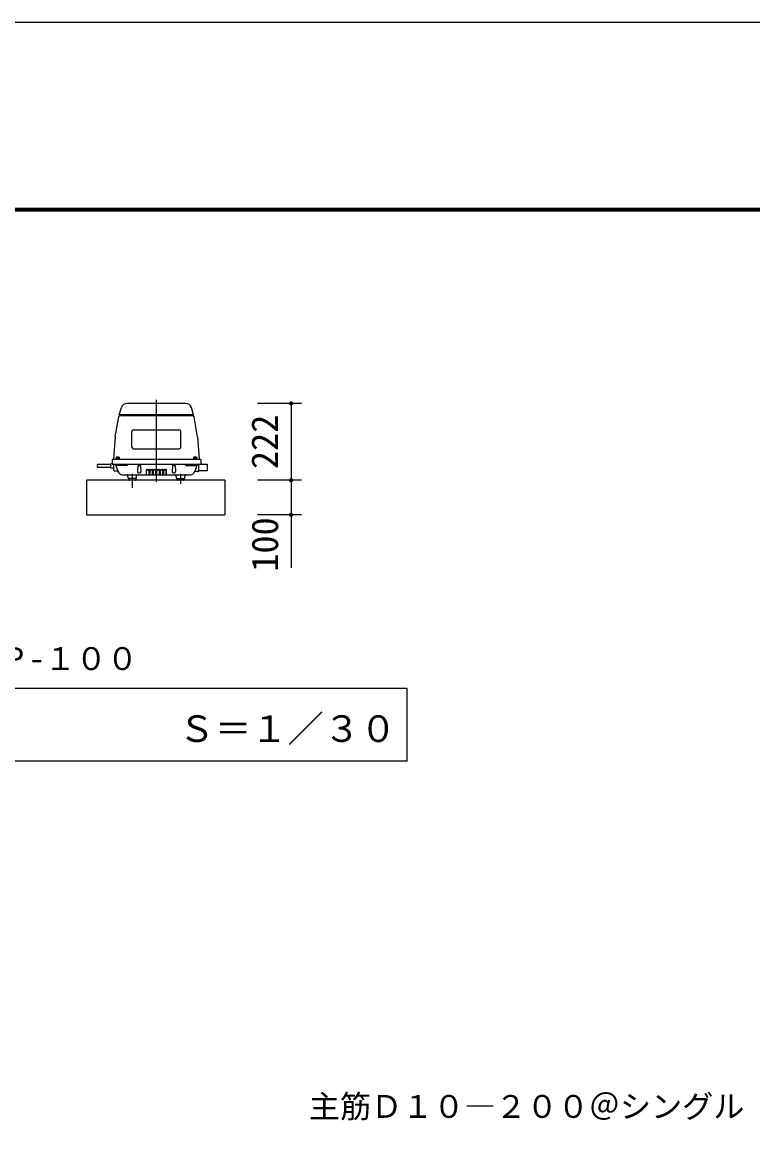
# Model space of a CAD drawing. Units: millimetres, scale not verified. Extents: x -8910 to 8910, y -6308 to 6308.
# Drawn here: x 802 to 2916, y 3113 to 6308 of the extents above; entities that cross this region are included whole.
import ezdxf
from ezdxf.enums import TextEntityAlignment as Align

# ---------------------------------------------------------------- set-up
doc = ezdxf.new("R2010")
doc.units = ezdxf.units.MM
doc.header["$LTSCALE"] = 30
for name, color, linetype, lineweight in [('0-0_製作', 5, 'Continuous', 25), ('0-3_空気管', 3, 'Continuous', 25), ('0-C_07', 3, 'Continuous', 25), ('1-0_図面枠', 7, 'Continuous', 25), ('1-1_Axis_waku', 7, 'Continuous', 25)]:
    doc.layers.add(name, color=color, linetype=linetype, lineweight=lineweight)
doc.styles.add('ＭＳ ゴシック', font='')
doc.styles.get('ＭＳ ゴシック').set_extended_font_data('MS Gothic')

msp = doc.modelspace()

# ---------------------------------------------------------------- linework, layer by layer
at = {"layer": '0-0_製作', "color": 2}
for p, q in [((1610.13, 5204.95), (1482.84, 5204.95)), ((1580.13, 5204.95), (1580.13, 4982.95)), ((1610.13, 4982.95), (1482.84, 4982.95)), ((1580.13, 4982.95), (1580.13, 4882.95)), ((1610.13, 4882.95), (1482.84, 4882.95)), ((1580.13, 4882.95), (1580.13, 4729.19))]:
    msp.add_line(p, q, dxfattribs=at)
at = {"layer": '0-0_製作'}
for points in [[(1580.13, 5204.95), (1574.24, 5206.08), (1574.42, 5206.81)], [(1580.13, 5204.95), (1574.42, 5206.81), (1574.7, 5207.51)], [(1580.13, 5204.95), (1574.7, 5207.51), (1575.07, 5208.17)], [(1580.13, 5204.95), (1575.07, 5208.17), (1575.51, 5208.78)], [(1580.13, 5204.95), (1575.51, 5208.78), (1576.02, 5209.33)], [(1580.13, 5204.95), (1576.02, 5209.33), (1576.6, 5209.81)], [(1580.13, 5204.95), (1576.6, 5209.81), (1577.24, 5210.21)], [(1580.13, 5204.95), (1577.24, 5210.21), (1577.92, 5210.53)], [(1580.13, 5204.95), (1577.92, 5210.53), (1578.64, 5210.76)], [(1580.13, 5204.95), (1578.64, 5210.76), (1579.38, 5210.91)], [(1580.13, 5204.95), (1579.38, 5210.91), (1580.13, 5210.95)], [(1583.35, 5210.02), (1580.13, 5210.95), (1580.51, 5210.94)], [(1583.96, 5209.58), (1580.13, 5210.95), (1583.35, 5210.02)], [(1583.96, 5209.58), (1580.13, 5204.95), (1580.13, 5210.95)], [(1584.5, 5209.06), (1580.13, 5204.95), (1583.96, 5209.58)], [(1584.99, 5208.48), (1580.13, 5204.95), (1584.5, 5209.06)], [(1585.39, 5207.84), (1580.13, 5204.95), (1584.99, 5208.48)], [(1585.71, 5207.16), (1580.13, 5204.95), (1585.39, 5207.84)], [(1585.94, 5206.45), (1580.13, 5204.95), (1585.71, 5207.16)], [(1582.69, 5210.38), (1580.51, 5210.94), (1581.26, 5210.85)], [(1583.35, 5210.02), (1580.51, 5210.94), (1582.69, 5210.38)], [(1582.69, 5210.38), (1581.26, 5210.85), (1581.99, 5210.66)], [(1574.13, 5204.95), (1574.24, 5206.08), (1580.13, 5204.95)], [(1574.13, 5204.95), (1574.14, 5205.33), (1574.24, 5206.08)], [(1580.13, 5198.95), (1574.13, 5204.95), (1580.13, 5204.95)], [(1580.13, 5198.95), (1574.18, 5204.2), (1574.13, 5204.95)], [(1580.13, 5198.95), (1574.32, 5203.46), (1574.18, 5204.2)], [(1580.13, 5198.95), (1574.55, 5202.74), (1574.32, 5203.46)], [(1580.13, 5198.95), (1574.87, 5202.06), (1574.55, 5202.74)], [(1580.13, 5198.95), (1575.28, 5201.43), (1574.87, 5202.06)], [(1580.13, 5198.95), (1575.76, 5200.85), (1575.28, 5201.43)], [(1580.13, 5198.95), (1576.31, 5200.33), (1575.76, 5200.85)], [(1580.13, 5198.95), (1576.92, 5199.89), (1576.31, 5200.33)], [(1579.75, 5198.96), (1576.92, 5199.89), (1580.13, 5198.95)], [(1579.75, 5198.96), (1577.58, 5199.52), (1576.92, 5199.89)], [(1579.01, 5199.06), (1577.58, 5199.52), (1579.75, 5198.96)], [(1579.01, 5199.06), (1578.28, 5199.25), (1577.58, 5199.52)], [(1586.08, 5205.71), (1580.13, 5204.95), (1585.94, 5206.45)], [(1586.13, 5204.95), (1580.13, 5204.95), (1586.08, 5205.71)], [(1586.12, 5204.58), (1580.13, 5204.95), (1586.13, 5204.95)], [(1586.02, 5203.83), (1580.13, 5204.95), (1586.12, 5204.58)], [(1585.84, 5203.1), (1580.13, 5204.95), (1586.02, 5203.83)], [(1585.84, 5203.1), (1580.13, 5198.95), (1580.13, 5204.95)], [(1585.56, 5202.4), (1580.13, 5198.95), (1585.84, 5203.1)], [(1585.2, 5201.74), (1580.13, 5198.95), (1585.56, 5202.4)], [(1584.75, 5201.13), (1580.13, 5198.95), (1585.2, 5201.74)], [(1584.24, 5200.58), (1580.13, 5198.95), (1584.75, 5201.13)], [(1583.66, 5200.1), (1580.13, 5198.95), (1584.24, 5200.58)], [(1583.02, 5199.7), (1580.13, 5198.95), (1583.66, 5200.1)], [(1582.34, 5199.37), (1580.13, 5198.95), (1583.02, 5199.7)], [(1581.62, 5199.14), (1580.13, 5198.95), (1582.34, 5199.37)], [(1580.88, 5199), (1580.13, 5198.95), (1581.62, 5199.14)], [(1574.13, 4982.95), (1574.24, 4984.08), (1580.13, 4982.95)], [(1574.13, 4982.95), (1574.14, 4983.33), (1574.24, 4984.08)], [(1580.13, 4982.95), (1574.24, 4984.08), (1574.42, 4984.81)], [(1580.13, 4982.95), (1574.42, 4984.81), (1574.7, 4985.51)], [(1580.13, 4982.95), (1574.7, 4985.51), (1575.07, 4986.17)], [(1580.13, 4982.95), (1575.07, 4986.17), (1575.51, 4986.78)], [(1580.13, 4982.95), (1575.51, 4986.78), (1576.02, 4987.33)], [(1580.13, 4982.95), (1576.02, 4987.33), (1576.6, 4987.81)], [(1580.13, 4982.95), (1576.6, 4987.81), (1577.24, 4988.21)], [(1580.13, 4982.95), (1577.24, 4988.21), (1577.92, 4988.53)], [(1580.13, 4982.95), (1577.92, 4988.53), (1578.64, 4988.76)], [(1580.13, 4982.95), (1578.64, 4988.76), (1579.38, 4988.91)], [(1580.13, 4982.95), (1579.38, 4988.91), (1580.13, 4988.95)], [(1583.35, 4988.02), (1580.13, 4988.95), (1580.51, 4988.94)], [(1583.96, 4987.58), (1580.13, 4988.95), (1583.35, 4988.02)], [(1583.96, 4987.58), (1580.13, 4982.95), (1580.13, 4988.95)], [(1584.5, 4987.06), (1580.13, 4982.95), (1583.96, 4987.58)], [(1584.99, 4986.48), (1580.13, 4982.95), (1584.5, 4987.06)], [(1585.39, 4985.84), (1580.13, 4982.95), (1584.99, 4986.48)], [(1585.71, 4985.16), (1580.13, 4982.95), (1585.39, 4985.84)], [(1585.94, 4984.45), (1580.13, 4982.95), (1585.71, 4985.16)], [(1586.08, 4983.71), (1580.13, 4982.95), (1585.94, 4984.45)], [(1586.13, 4982.95), (1580.13, 4982.95), (1586.08, 4983.71)], [(1582.69, 4988.38), (1580.51, 4988.94), (1581.26, 4988.85)], [(1583.35, 4988.02), (1580.51, 4988.94), (1582.69, 4988.38)], [(1582.69, 4988.38), (1581.26, 4988.85), (1581.99, 4988.66)], [(1580.13, 4976.95), (1574.13, 4982.95), (1580.13, 4982.95)], [(1580.13, 4976.95), (1574.18, 4982.2), (1574.13, 4982.95)], [(1580.13, 4976.95), (1574.32, 4981.46), (1574.18, 4982.2)], [(1580.13, 4976.95), (1574.55, 4980.74), (1574.32, 4981.46)], [(1580.13, 4976.95), (1574.87, 4980.06), (1574.55, 4980.74)], [(1580.13, 4976.95), (1575.28, 4979.43), (1574.87, 4980.06)], [(1580.13, 4976.95), (1575.76, 4978.85), (1575.28, 4979.43)], [(1580.13, 4976.95), (1576.31, 4978.33), (1575.76, 4978.85)], [(1580.13, 4976.95), (1576.92, 4977.89), (1576.31, 4978.33)], [(1579.75, 4976.96), (1576.92, 4977.89), (1580.13, 4976.95)], [(1579.75, 4976.96), (1577.58, 4977.52), (1576.92, 4977.89)], [(1579.01, 4977.06), (1577.58, 4977.52), (1579.75, 4976.96)], [(1579.01, 4977.06), (1578.28, 4977.25), (1577.58, 4977.52)], [(1586.12, 4982.58), (1580.13, 4982.95), (1586.13, 4982.95)], [(1586.02, 4981.83), (1580.13, 4982.95), (1586.12, 4982.58)], [(1585.84, 4981.1), (1580.13, 4982.95), (1586.02, 4981.83)], [(1585.84, 4981.1), (1580.13, 4976.95), (1580.13, 4982.95)], [(1585.56, 4980.4), (1580.13, 4976.95), (1585.84, 4981.1)], [(1585.2, 4979.74), (1580.13, 4976.95), (1585.56, 4980.4)], [(1584.75, 4979.13), (1580.13, 4976.95), (1585.2, 4979.74)], [(1584.24, 4978.58), (1580.13, 4976.95), (1584.75, 4979.13)], [(1583.66, 4978.1), (1580.13, 4976.95), (1584.24, 4978.58)], [(1583.02, 4977.7), (1580.13, 4976.95), (1583.66, 4978.1)], [(1582.34, 4977.37), (1580.13, 4976.95), (1583.02, 4977.7)], [(1581.62, 4977.14), (1580.13, 4976.95), (1582.34, 4977.37)], [(1580.88, 4977), (1580.13, 4976.95), (1581.62, 4977.14)], [(1580.13, 4882.95), (1575.51, 4886.78), (1576.02, 4887.33)], [(1580.13, 4882.95), (1576.02, 4887.33), (1576.6, 4887.81)], [(1580.13, 4882.95), (1576.6, 4887.81), (1577.24, 4888.21)], [(1580.13, 4882.95), (1577.24, 4888.21), (1577.92, 4888.53)], [(1580.13, 4882.95), (1577.92, 4888.53), (1578.64, 4888.76)], [(1580.13, 4882.95), (1578.64, 4888.76), (1579.38, 4888.91)], [(1580.13, 4882.95), (1579.38, 4888.91), (1580.13, 4888.95)], [(1583.35, 4888.02), (1580.13, 4888.95), (1580.51, 4888.94)], [(1583.96, 4887.58), (1580.13, 4888.95), (1583.35, 4888.02)], [(1583.96, 4887.58), (1580.13, 4882.95), (1580.13, 4888.95)], [(1584.5, 4887.06), (1580.13, 4882.95), (1583.96, 4887.58)], [(1582.69, 4888.38), (1580.51, 4888.94), (1581.26, 4888.85)], [(1583.35, 4888.02), (1580.51, 4888.94), (1582.69, 4888.38)], [(1582.69, 4888.38), (1581.26, 4888.85), (1581.99, 4888.66)], [(1574.13, 4882.95), (1574.24, 4884.08), (1580.13, 4882.95)], [(1574.13, 4882.95), (1574.14, 4883.33), (1574.24, 4884.08)], [(1580.13, 4876.95), (1574.13, 4882.95), (1580.13, 4882.95)], [(1580.13, 4876.95), (1574.18, 4882.2), (1574.13, 4882.95)], [(1580.13, 4876.95), (1574.32, 4881.46), (1574.18, 4882.2)], [(1580.13, 4882.95), (1574.24, 4884.08), (1574.42, 4884.81)], [(1580.13, 4876.95), (1574.55, 4880.74), (1574.32, 4881.46)], [(1580.13, 4882.95), (1574.42, 4884.81), (1574.7, 4885.51)], [(1580.13, 4876.95), (1574.87, 4880.06), (1574.55, 4880.74)], [(1580.13, 4882.95), (1574.7, 4885.51), (1575.07, 4886.17)], [(1580.13, 4876.95), (1575.28, 4879.43), (1574.87, 4880.06)], [(1580.13, 4882.95), (1575.07, 4886.17), (1575.51, 4886.78)], [(1580.13, 4876.95), (1575.76, 4878.85), (1575.28, 4879.43)], [(1580.13, 4876.95), (1576.31, 4878.33), (1575.76, 4878.85)], [(1580.13, 4876.95), (1576.92, 4877.89), (1576.31, 4878.33)], [(1579.75, 4876.96), (1576.92, 4877.89), (1580.13, 4876.95)], [(1579.75, 4876.96), (1577.58, 4877.52), (1576.92, 4877.89)], [(1579.01, 4877.06), (1577.58, 4877.52), (1579.75, 4876.96)], [(1579.01, 4877.06), (1578.28, 4877.25), (1577.58, 4877.52)], [(1584.99, 4886.48), (1580.13, 4882.95), (1584.5, 4887.06)], [(1585.39, 4885.84), (1580.13, 4882.95), (1584.99, 4886.48)], [(1585.71, 4885.16), (1580.13, 4882.95), (1585.39, 4885.84)], [(1585.94, 4884.45), (1580.13, 4882.95), (1585.71, 4885.16)], [(1586.08, 4883.71), (1580.13, 4882.95), (1585.94, 4884.45)], [(1586.13, 4882.95), (1580.13, 4882.95), (1586.08, 4883.71)], [(1586.12, 4882.58), (1580.13, 4882.95), (1586.13, 4882.95)], [(1586.02, 4881.83), (1580.13, 4882.95), (1586.12, 4882.58)], [(1585.84, 4881.1), (1580.13, 4882.95), (1586.02, 4881.83)], [(1585.84, 4881.1), (1580.13, 4876.95), (1580.13, 4882.95)], [(1585.56, 4880.4), (1580.13, 4876.95), (1585.84, 4881.1)], [(1585.2, 4879.74), (1580.13, 4876.95), (1585.56, 4880.4)], [(1584.75, 4879.13), (1580.13, 4876.95), (1585.2, 4879.74)], [(1584.24, 4878.58), (1580.13, 4876.95), (1584.75, 4879.13)], [(1583.66, 4878.1), (1580.13, 4876.95), (1584.24, 4878.58)], [(1583.02, 4877.7), (1580.13, 4876.95), (1583.66, 4878.1)], [(1582.34, 4877.37), (1580.13, 4876.95), (1583.02, 4877.7)], [(1581.62, 4877.14), (1580.13, 4876.95), (1582.34, 4877.37)], [(1580.88, 4877), (1580.13, 4876.95), (1581.62, 4877.14)]]:
    msp.add_solid(points, dxfattribs=at)
at = {"layer": '0-C_07'}
for p, q in [((1190.66, 4978.4), (1190.66, 5215.11)), ((1083.11, 5172.45), (1089.42, 5192.95)), ((1275.56, 5204.95), (1105.76, 5204.95)), ((1298.11, 5172.45), (1291.81, 5192.95)), ((1071.66, 5108.45), (1081.45, 5165.79)), ((1083.11, 5172.45), (1083.11, 5172.25)), ((1297.81, 5171.95), (1083.41, 5171.95)), ((1086.38, 5169.95), (1294.94, 5169.95)), ((1298.11, 5172.45), (1298.11, 5172.25)), ((1309.66, 5108.45), (1299.87, 5165.79)), ((1119.66, 5078.95), (1119.66, 5123.95)), ((1124.66, 5128.95), (1256.66, 5128.95)), ((1261.66, 5078.95), (1261.66, 5123.95)), ((1071.66, 5108.45), (1066.73, 5044.38)), ((1309.66, 5108.45), (1314.59, 5044.38)), ((1082.54, 5049.41), (1074.77, 5049.41)), ((1076.35, 5048.99), (1076.35, 5045.75)), ((1080.97, 5048.99), (1080.97, 5045.75)), ((1124.66, 5073.95), (1256.66, 5073.95)), ((1298.77, 5049.41), (1298.04, 5048.99)), ((1298.04, 5048.99), (1298.04, 5045.75)), ((1306.54, 5049.41), (1298.77, 5049.41)), ((1300.35, 5048.99), (1300.35, 5045.75)), ((1304.97, 5048.99), (1304.97, 5045.75)), ((1306.54, 5049.41), (1307.28, 5048.99)), ((1307.28, 5048.99), (1307.28, 5045.75)), ((1059.16, 5028.35), (1020.11, 5028.35)), ((1059.16, 5019.55), (1020.11, 5019.55)), ((1059.16, 5018.9), (1059.16, 5029.01)), ((1062.66, 5030.15), (1060.1, 5030.01)), ((1067.66, 5017.48), (1060.1, 5017.9)), ((1062.66, 5041.45), (1062.66, 5029.45)), ((1062.66, 5029.45), (1318.66, 5029.45)), ((1064.66, 5043.45), (1316.66, 5043.45)), ((1067.66, 5011.45), (1067.66, 5029.45)), ((1068.66, 5028.95), (1313.66, 5028.95)), ((1072.66, 5043.45), (1072.66, 5044.45)), ((1072.66, 5044.45), (1084.66, 5044.45)), ((1073.66, 5026.95), (1073.66, 5027.95)), ((1074.04, 5045.75), (1083.28, 5045.75)), ((1074.06, 5044.45), (1074.06, 5045.75)), ((1105.7, 5025.95), (1074.66, 5025.95)), ((1078.66, 5045.75), (1079.67, 5044.45)), ((1083.26, 5045.75), (1083.26, 5044.45)), ((1084.66, 5044.45), (1084.66, 5043.45)), ((1106.7, 5027.95), (1106.7, 5026.95)), ((1136.66, 5025.95), (1135.73, 5008.16)), ((1136.66, 5025.95), (1144.66, 5025.95)), ((1144.66, 5025.95), (1145.59, 5008.16)), ((1236.66, 5025.95), (1235.73, 5008.16)), ((1244.66, 5025.95), (1236.66, 5025.95)), ((1244.66, 5025.95), (1245.59, 5008.16)), ((1274.61, 5027.95), (1274.61, 5026.95)), ((1275.61, 5025.95), (1306.66, 5025.95)), ((1296.66, 5044.45), (1308.66, 5044.45)), ((1296.66, 5043.45), (1296.66, 5044.45)), ((1298.04, 5045.75), (1307.28, 5045.75)), ((1298.06, 5044.45), (1298.06, 5045.75)), ((1302.66, 5045.75), (1303.67, 5044.45)), ((1307.26, 5045.75), (1307.26, 5044.45)), ((1307.66, 5026.95), (1307.66, 5027.95)), ((1308.66, 5044.45), (1308.66, 5043.45)), ((1313.66, 5008.95), (1313.66, 5029.45)), ((1315.16, 5028.95), (1337.66, 5028.95)), ((1318.66, 5041.45), (1318.66, 5029.45)), ((1338.66, 5011.95), (1338.66, 5027.95)), ((1068.66, 5010.45), (1078.81, 5010.45)), ((1090.74, 4998.95), (1290.58, 4998.95)), ((1108.59, 4988.89), (1108.03, 4997.09)), ((1131.72, 4987.95), (1109.59, 4987.95)), ((1110.66, 4987.95), (1110.66, 4984.95)), ((1120.66, 5001.29), (1120.66, 4960.93)), ((1130.66, 4987.95), (1130.66, 4984.95)), ((1132.72, 4988.89), (1133.28, 4997.09)), ((1139.72, 5003.95), (1141.6, 5003.95)), ((1161.66, 4998.95), (1161.66, 5012.95)), ((1162.16, 4998.95), (1162.16, 5012.95)), ((1162.66, 5013.95), (1168.66, 5013.95)), ((1162.66, 5013.45), (1168.66, 5013.45)), ((1169.16, 4998.95), (1169.16, 5012.95)), ((1169.66, 4998.95), (1169.66, 5012.95)), ((1171.66, 4998.95), (1171.66, 5012.95)), ((1172.16, 4998.95), (1172.16, 5012.95)), ((1172.66, 5013.95), (1178.66, 5013.95)), ((1172.66, 5013.45), (1178.66, 5013.45)), ((1179.16, 4998.95), (1179.16, 5012.95)), ((1179.66, 4998.95), (1179.66, 5012.95)), ((1181.66, 4998.95), (1181.66, 5012.95)), ((1182.16, 4998.95), (1182.16, 5012.95)), ((1182.66, 5013.95), (1188.66, 5013.95)), ((1182.66, 5013.45), (1188.66, 5013.45)), ((1189.16, 4998.95), (1189.16, 5012.95)), ((1189.66, 4998.95), (1189.66, 5012.95)), ((1191.66, 4998.95), (1191.66, 5012.95)), ((1192.16, 4998.95), (1192.16, 5012.95)), ((1192.66, 5013.95), (1198.66, 5013.95)), ((1192.66, 5013.45), (1198.66, 5013.45)), ((1199.16, 4998.95), (1199.16, 5012.95)), ((1199.66, 4998.95), (1199.66, 5012.95)), ((1201.66, 4998.95), (1201.66, 5012.95)), ((1202.16, 4998.95), (1202.16, 5012.95)), ((1202.66, 5013.95), (1208.66, 5013.95)), ((1202.66, 5013.45), (1208.66, 5013.45)), ((1209.16, 4998.95), (1209.16, 5012.95)), ((1209.66, 4998.95), (1209.66, 5012.95)), ((1211.66, 4998.95), (1211.66, 5012.95)), ((1212.16, 4998.95), (1212.16, 5012.95)), ((1212.66, 5013.95), (1218.66, 5013.95)), ((1212.66, 5013.45), (1218.66, 5013.45)), ((1219.16, 4998.95), (1219.16, 5012.95)), ((1219.66, 4998.95), (1219.66, 5012.95)), ((1239.72, 5003.95), (1241.6, 5003.95)), ((1248.59, 4988.89), (1248.03, 4997.09)), ((1249.59, 4987.95), (1271.72, 4987.95)), ((1250.66, 4987.95), (1250.66, 4984.95)), ((1260.66, 5001.29), (1260.66, 4972.92)), ((1270.66, 4987.95), (1270.66, 4984.95)), ((1272.72, 4988.89), (1273.28, 4997.09)), ((1312.66, 5007.95), (1301.95, 5007.95)), ((1315.16, 5010.95), (1337.66, 5010.95)), ((1388.66, 4982.95), (988.66, 4982.95)), ((988.66, 4982.95), (988.66, 4882.95)), ((1388.66, 4982.95), (1388.66, 4882.95)), ((988.66, 4882.95), (1388.66, 4882.95)), ((1915.43, 4380.88), (-244.58, 4380.88)), ((1915.43, 4170.88), (1915.43, 4380.88)), ((1915.43, 4170.88), (-244.58, 4170.88))]:
    msp.add_line(p, q, dxfattribs=at)
for points in [[(1074.77, 5049.41), (1074.04, 5048.99), (1074.04, 5045.75)], [(1082.54, 5049.41), (1083.28, 5048.99), (1083.28, 5045.75)]]:
    msp.add_lwpolyline(points, dxfattribs=at)
for centre, radius, start, end in [((1105.67, 5187.95), 17, 90, 162.89727), ((1275.56, 5187.95), 17, 17.10273, 90), ((1086.38, 5164.95), 5, 90, 170.31121), ((1083.41, 5172.25), 0.3, 180, 270), ((1190.66, 4262.41), 911.5, 94.42951, 95.34274), ((1120.11, 5173.18), 2, 274.42951, 321.99439), ((1261.21, 5173.18), 2, 218.00561, 265.57049), ((1190.66, 4262.41), 911.5, 84.65726, 85.57049), ((1294.94, 5164.95), 5, 9.68879, 90), ((1297.81, 5172.25), 0.3, 270, 360), ((1124.66, 5123.95), 5, 90, 180), ((1256.66, 5123.95), 5, 0, 90), ((1124.66, 5078.95), 5, 180, 270), ((1256.66, 5078.95), 5, 270, 0), ((1074.04, 5042.9), 6.51, 69.22909, 84.07042), ((1078.66, 5042.9), 6.51, 69.22909, 110.77091), ((1083.28, 5042.9), 6.51, 95.92958, 110.77091), ((1298.04, 5042.9), 6.51, 69.22909, 84.07042), ((1302.66, 5042.9), 6.51, 69.22909, 110.77091), ((1307.28, 5042.9), 6.51, 95.92958, 110.77091), ((1022.42, 5026.15), 3.19, 136.39718, 223.60282), ((1022.42, 5021.75), 3.19, 136.39718, 223.60282), ((1017.8, 5026.15), 3.19, 316.39718, 43.60282), ((1060.16, 5029.01), 1, 93.17983, 180), ((1060.16, 5018.9), 1, 180, 266.82017), ((1064.66, 5041.45), 2, 90, 180), ((1065.73, 5044.45), 1, 270, 355.60129), ((1068.66, 5029.95), 1, 210, 270), ((1069.78, 5024.95), 4, 12.76368, 90), ((1072.66, 5027.95), 1, 0, 90), ((1074.66, 5026.95), 1, 180, 270), ((1153.66, 5043.95), 82, 192.76368, 209.0853), ((1105.7, 5026.95), 1, 270, 360), ((1107.7, 5027.95), 1, 90, 180), ((1273.61, 5027.95), 1, 0, 90), ((1275.61, 5026.95), 1, 180, 270), ((1227.66, 5043.95), 82, 330.9147, 347.23632), ((1306.66, 5026.95), 1, 270, 360), ((1311.53, 5024.95), 4, 90, 167.23632), ((1308.66, 5027.95), 1, 90, 180), ((1315.16, 5030.45), 1.5, 221.81031, 270), ((1315.58, 5044.45), 1, 184.39871, 270), ((1316.66, 5041.45), 2, 360, 90), ((1337.66, 5027.95), 1, 0, 90), ((1068.66, 5011.45), 1, 180, 270), ((1090.74, 5008.95), 10, 209.0853, 270), ((1106.04, 4996.95), 2, 3.90049, 90), ((1109.59, 4988.95), 1, 183.90049, 270), ((1112.66, 4984.95), 2, 180, 270), ((1128.66, 4984.95), 2, 270, 0), ((1131.72, 4988.95), 1, 270, 356.09951), ((1135.28, 4996.95), 2, 90, 176.09951), ((1139.72, 5007.95), 4, 177, 270), ((1141.6, 5007.95), 4, 270, 3), ((1162.66, 5012.95), 1, 90, 180), ((1162.66, 5012.95), 0.5, 90, 180), ((1168.66, 5012.95), 1, 360, 90), ((1168.66, 5012.95), 0.5, 0, 90), ((1172.66, 5012.95), 1, 90, 180), ((1172.66, 5012.95), 0.5, 90, 180), ((1178.66, 5012.95), 1, 0, 90), ((1178.66, 5012.95), 0.5, 0, 90), ((1182.66, 5012.95), 1, 90, 180), ((1182.66, 5012.95), 0.5, 90, 180), ((1188.66, 5012.95), 1, 360, 90), ((1188.66, 5012.95), 0.5, 0, 90), ((1192.66, 5012.95), 1, 90, 180), ((1192.66, 5012.95), 0.5, 90, 180), ((1198.66, 5012.95), 1, 0, 90), ((1198.66, 5012.95), 0.5, 0, 90), ((1202.66, 5012.95), 1, 90, 180), ((1202.66, 5012.95), 0.5, 90, 180), ((1208.66, 5012.95), 1, 360, 90), ((1208.66, 5012.95), 0.5, 360, 90), ((1212.66, 5012.95), 1, 90, 180), ((1212.66, 5012.95), 0.5, 90, 180), ((1218.66, 5012.95), 1, 360, 90), ((1218.66, 5012.95), 0.5, 360, 90), ((1239.72, 5007.95), 4, 177, 270), ((1241.6, 5007.95), 4, 270, 3), ((1246.04, 4996.95), 2, 3.90049, 90), ((1249.59, 4988.95), 1, 183.90049, 270), ((1252.66, 4984.95), 2, 180, 270), ((1268.66, 4984.95), 2, 270, 0), ((1271.72, 4988.95), 1, 270, 356.09951), ((1275.28, 4996.95), 2, 90, 176.09951), ((1290.58, 5008.95), 10, 270, 330.9147), ((1301.95, 5006.95), 1, 90, 153.52655), ((1312.66, 5008.95), 1, 270, 0), ((1315.16, 5009.45), 1.5, 90, 180), ((1337.66, 5011.95), 1, 270, 360)]:
    msp.add_arc(centre, radius, start, end, dxfattribs=at)
at = {"layer": '1-0_図面枠'}
msp.add_lwpolyline([(-8910, -6307.5), (-8910, 6307.5), (8910, 6307.5), (8910, -6307.5)], close=True, dxfattribs=at)
at = {"layer": '1-1_Axis_waku'}
for p, q in [((-7778.4, 5769.9), (8408.4, 5769.9)), ((-7777.8, 5769.3), (8407.8, 5769.3)), ((-7777.2, 5768.7), (8407.2, 5768.7)), ((-7776.6, 5768.1), (8406.6, 5768.1)), ((-7776, 5767.5), (8406, 5767.5)), ((-7775.4, 5766.9), (8405.4, 5766.9)), ((-7774.8, 5766.3), (8404.8, 5766.3)), ((-7774.2, 5765.7), (8404.2, 5765.7)), ((-7773.6, 5765.1), (8403.6, 5765.1)), ((-7773, 5764.5), (8403, 5764.5)), ((-7772.4, 5763.9), (8402.4, 5763.9)), ((-7771.8, 5763.3), (8401.8, 5763.3)), ((-7771.2, 5762.7), (8401.2, 5762.7)), ((-7770.6, 5762.1), (8400.6, 5762.1)), ((-7770, 5761.5), (8400, 5761.5))]:
    msp.add_line(p, q, dxfattribs=at)

# ---------------------------------------------------------------- texts
at = {"layer": '0-0_製作', "color": 4, "style": 'ＭＳ ゴシック'}
for s, p in [('222', (1565.13, 5015.2)), ('100', (1565.7, 4718.55))]:
    msp.add_text(s, height=76.98, rotation=90, dxfattribs=at).set_placement(p, align=Align.BOTTOM_LEFT)
msp.add_text('主筋Ｄ１０―２００＠シングル\u3000', height=65.98, dxfattribs=at).set_placement((1631.49, 3119.63), align=Align.BOTTOM_LEFT)
at = {"layer": '0-3_空気管', "color": 4, "style": 'ＭＳ ゴシック'}
msp.add_text('ＨＰ-１００', height=65.98, dxfattribs=at).set_placement((642.22, 4414.44), align=Align.BOTTOM_LEFT)
at = {"layer": '0-C_07', "color": 4, "style": 'ＭＳ ゴシック'}
msp.add_text('Ｓ＝１／３０', height=76.98, dxfattribs=at).set_placement((1254.7, 4203.13), align=Align.BOTTOM_LEFT)

doc.saveas('drawing.dxf')
